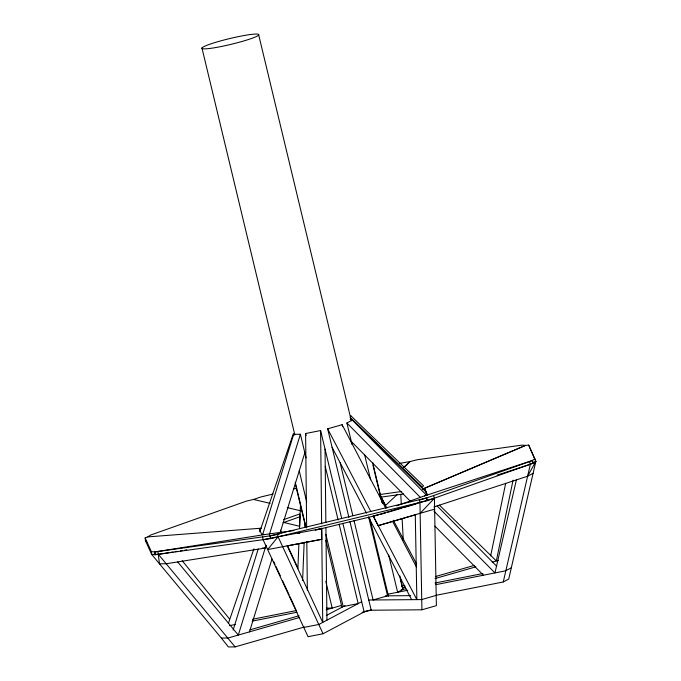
<?xml version="1.0" encoding="UTF-8"?>
<svg xmlns="http://www.w3.org/2000/svg" width="681" height="681" viewBox="0 0 681 681"><rect width="100%" height="100%" fill="white"/><g stroke="black" fill="none" stroke-linecap="round" stroke-linejoin="round"><path stroke-width="1.02" d="M297.878 568.848L298.916 543.429M299.521 528.601L300.559 503.182M302.602 580.382L304.169 542.127M304.773 527.247L304.943 522.999M300.015 516.734L299.614 526.294L283.39 522.344M490.66 555.832L505.677 483.348M513.057 480.19L496.33 560.948L439.373 505.081M435.976 595.33L503.25 581.974L530.363 464.272L529.469 461.607L532.321 460.518L533.214 463.191L427.302 500.68L270.646 538.611L155.055 554.751L154.63 551.968L265.02 534.525L261.606 534.168L259.384 529.197L261.232 528.482M422.518 489.12L525.434 445.451L528.669 445.068L535.853 461.369L508.716 579.071L503.25 581.974M516.385 479.909L494.959 572.925L433.95 511.15M233.132 630.061L258.218 548.92M262.611 534.721L293.656 434.316L300.398 434.257L306.075 457.913M265.905 545.822L238.307 635.075L177.681 561.927M269.353 534.662L300.398 434.257M147.922 536.858L145.147 537.922L145.462 540.705L151.667 554.394L159.456 563.8L166.198 563.74L265.207 548.077L266.075 545.285M249.45 631.874L271.983 559.007M280.121 532.704L304.841 452.754M228.501 623.038L253.894 548.877M259.725 531.844L293.349 433.635L293.843 435.687M433.84 506.987L527.605 476.232L535.853 461.369L528.669 445.068M378.73 514.853L321.696 528.609L278.061 536.756L267.65 549.584L308.067 636.709L323.058 633.739L364.139 611.93L342.866 523.323M349.932 521.62L371.205 610.219L421.922 609.801L436.385 605.639L434.427 498.237L373.231 516.13L378.21 525.638L420.143 513.312L434.427 498.237L433.533 495.572L529.469 461.607M403.773 467.379L409.979 461.582L417.359 459.735L522.072 445.11L525.562 445.434L422.62 489.12M404.003 467.319L410.209 461.522L399.534 463.395M397.125 494.61L385.472 505.506L380.424 495.385M534.874 458.747L532.278 460.552L533.257 463.174L535.853 461.369L530.363 464.272L497.113 475.176M352.077 444.591L346.893 422.995L352.358 420.1L426.757 495.445M527.605 476.232L533.07 473.338M326.225 615.573L344.944 605.639M361.696 601.723L318.878 624.451L303.879 627.431M511.022 567.928L505.566 570.823L435.849 584.664M424.51 495.879L396.759 505.787M283.671 519.646L299.606 514.002L300.006 516.734L283.083 522.727M433.533 495.572L426.408 498.015L427.302 500.68L426.612 497.956L277.397 534.023L269.982 535.879L270.646 538.611L270.221 535.836L154.63 551.968M532.321 460.518L424.45 495.921L427.055 494.108L424.791 489.145L423.165 489.341M419.3 500.109L426.612 497.956M380.56 514.419L385.659 512.921M387.668 512.333L401.909 508.145M403.918 507.558L416.134 503.966M415.64 514.734L378.21 525.638M348.936 517.492L327.655 428.843L342.117 424.689L385.735 508.196M373.231 516.13L376.125 515.296M421.922 609.801L420.143 513.312L434.606 509.158M249.944 629.848L298.993 615.76M401.73 586.247L404.795 585.362M435.448 576.56L474.274 565.409M299.597 617.463L228.075 638.012L221.342 638.063L159.456 563.8L157.949 551.559M326.165 609.835L341.487 605.435M402.335 587.95L405.399 587.073M435.031 578.561L475.9 566.822M492.252 562.123L498.381 560.361M221.342 638.063L228.382 646.95L235.115 646.89L304.279 627.031M436.078 595.424L421.616 599.578L368.753 600.021M315.209 530.235L321.696 528.609L321.815 539.292L287.237 545.924M273.072 494.023L260.738 497.011L253.587 499.454L270.127 503.361M293.639 489.043L296.72 488.303M363.577 611.742L371.503 609.818M253.783 499.394L246.488 501.097L150.552 535.07L147.879 536.892L261.104 528.201M306.654 527.869L305.607 433.533L320.598 430.554L341.632 518.164M262.662 536.943L263.087 539.727L278.061 536.756L323.058 633.739M318.699 529.205L321.696 528.609M252.506 619.267L296.201 610.585M401.16 589.746L405.936 588.793M435.065 583.013L482.931 573.504M229.352 625.677L235.6 624.434M252.242 621.132L296.984 612.245M387.991 594.173L407.757 590.248M362.139 612.321L364.139 611.93M269.982 535.879L279.338 534.134M297.648 533.572L299.742 533.189M321.815 539.292L267.65 549.584L263.087 539.727M145.147 537.922L151.352 551.61L151.667 554.394L158.367 554.343L168.879 552.683M170.974 552.351L173.076 552.019M175.179 551.687L177.281 551.355M180.431 550.852L182.534 550.52M184.636 550.188L186.739 549.856M380.134 494.508L401.713 491.495M381.002 497.13L403.612 493.972M293.945 530.525L264.918 534.525M350.119 419.436L352.043 419.419L426.468 492.423M262.313 548.103L265.207 548.077M385.327 595.841L410.703 595.637M326.42 608.15L332.192 608.099L325.756 581.268M151.352 551.61L154.766 551.959L155.081 554.743L151.667 554.394M287.28 507.643L300.772 510.801M437.176 505.992L496.696 566.26M346.893 422.995L420.552 497.59M351.336 441.501L410.285 501.182M434.904 526.115L483.408 575.224M158.367 554.343L235.115 646.89M145.462 540.705L146.798 542.34M182.176 560.693L229.591 619.038M380.373 495.921L386.834 508.069M393.303 520.224L416.67 564.157M392.596 521.34L416.61 567.316M327.655 428.843L370.779 511.414M373.231 516.104L416.849 599.62L415.282 514.742M332.098 447.34L366.472 513.159M368.438 516.922L411.647 599.663M287.186 545.753L322.734 622.4L321.687 528.064M273.651 561.502L274.979 564.37M275.865 566.277L280.3 575.828M282.513 580.604L289.161 594.93M290.046 596.837L296.405 610.84M280.376 530.158L281.704 533.036M287.484 545.532L297.708 567.631M427.276 495.078L424.791 489.145M419.283 499.667L419.947 502.399L420.143 513.312M277.397 534.023L278.061 536.756M372.618 462.425L382.526 503.71M399.866 575.947L403.084 589.363L397.627 592.257L388.706 555.109M372.958 465.114L380.636 497.104M381.13 499.173L381.879 502.272M400.207 578.637L402.437 587.924M364.675 455.01L370.626 479.773M258.712 34.995A29.292 2.962 -13.5 0 1 213.979 47.84A29.292 2.962 -13.5 0 1 218.286 41.567A29.292 2.962 -13.5 0 1 258.712 34.995L351.328 420.773M369.911 518.862L388.476 596.215M368.719 517.398L387.549 595.824L373.086 599.978L354.009 520.522M342.117 424.689L342.611 426.74M340.134 462.731L352.767 515.355M325.229 466.34L338.116 520.003M339.104 524.132L358.18 603.587L343.19 606.567L325.85 534.33M305.607 433.533L306.101 435.585M325.893 540.442L341.981 607.469M201.942 47.942L294.805 434.759M299.24 470.852L306.671 501.812M295.231 482.259L306.127 527.664M295.324 483.919L305.726 527.256M400.786 494.585L401.305 504.076M402.122 518.845L403.288 539.931M325.041 449.051L325.858 522.387M325.918 527.707L326.948 620.17M320.598 430.554L321.636 523.825M306.808 541.642L307.352 590.401M371.341 610.065A29.292 2.962 -13.5 0 1 363.909 611.861M351.03 415.972L350.111 417.47L422.552 487.255L423.463 485.749L351.03 415.972"/></g></svg>
